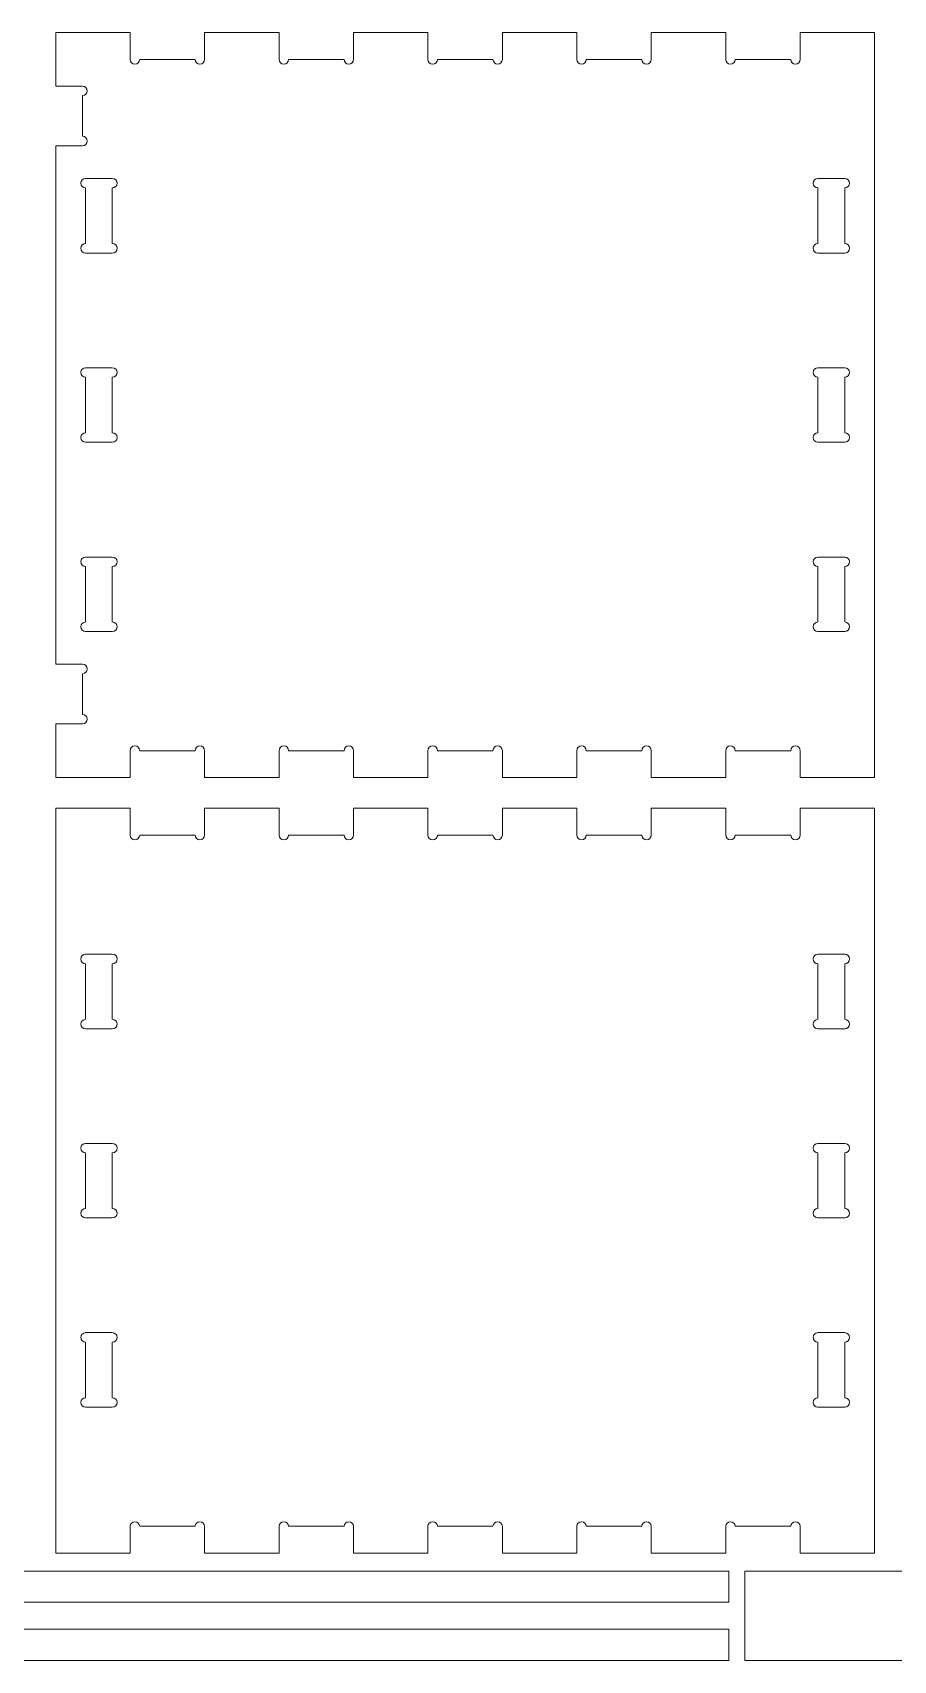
# Model space of a CAD drawing. Header units: inches. Extents: x 4 to 2286, y -1101 to -8.
# Drawn here: x 572 to 1151, y -1101 to -8 of the extents above; entities that cross this region are included whole.
import ezdxf

# ---------------------------------------------------------------- set-up
doc = ezdxf.new("R2010")
doc.units = ezdxf.units.IN
doc.header["$MEASUREMENT"] = 0
doc.layers.add('Layer 1', color=7, linetype='Continuous')

# ---------------------------------------------------------------- blocks, each defined once
blk = doc.blocks.new('block 21')
at = {"layer": 'Layer 1', "color": 7, "lineweight": 15, "true_color": 0xffffff}
blk.add_lwpolyline([(1040.1, -1080.1), (1040.1, -1101.1)], dxfattribs=at)
blk = doc.blocks.new('block 22')
at = {"layer": 'Layer 1', "color": 7, "lineweight": 15, "true_color": 0xffffff}
blk.add_lwpolyline([(540.1, -1080.1), (1040.1, -1080.1)], dxfattribs=at)
blk = doc.blocks.new('block 26')
at = {"layer": 'Layer 1', "color": 7, "lineweight": 15, "true_color": 0xffffff}
blk.add_lwpolyline([(1040.1, -1062.1), (540.1, -1062.1)], dxfattribs=at)
blk = doc.blocks.new('block 27')
at = {"layer": 'Layer 1', "color": 7, "lineweight": 15, "true_color": 0xffffff}
blk.add_lwpolyline([(1040.1, -1041.1), (1040.1, -1062.1)], dxfattribs=at)
blk = doc.blocks.new('block 28')
at = {"layer": 'Layer 1', "color": 7, "lineweight": 15, "true_color": 0xffffff}
blk.add_lwpolyline([(1040.1, -1041.1), (22.1, -1041.1)], dxfattribs=at)
blk = doc.blocks.new('block 34')
at = {"layer": 'Layer 1', "color": 7, "lineweight": 15, "true_color": 0xffffff}
blk.add_lwpolyline([(1040.1, -1101.1), (22.1, -1101.1)], dxfattribs=at)
blk = doc.blocks.new('block 35')
at = {"layer": 'Layer 1', "color": 7, "lineweight": 15, "true_color": 0xffffff}
blk.add_open_spline([(1050.9, -1041.1), (1050.9, -1041.1), (2068.9, -1041.1), (2068.9, -1041.1), (2068.9, -1041.1), (2068.9, -1062.1), (2068.9, -1062.1), (2068.9, -1062.1), (1568.9, -1062.1), (1568.9, -1062.1), (1567.1, -1062.1), (1565.7, -1063.5), (1565.7, -1065.3), (1565.7, -1067.1), (1567.1, -1068.5), (1568.9, -1068.5), (1568.9, -1068.5), (1568.9, -1073.8), (1568.9, -1073.8), (1567.1, -1073.8), (1565.7, -1075.2), (1565.7, -1076.9), (1565.7, -1078.7), (1567.1, -1080.1), (1568.9, -1080.1), (1568.9, -1080.1), (2068.9, -1080.1), (2068.9, -1080.1), (2068.9, -1080.1), (2068.9, -1101.1), (2068.9, -1101.1), (2068.9, -1101.1), (1050.9, -1101.1), (1050.9, -1101.1), (1050.9, -1101.1), (1050.9, -1041.1), (1050.9, -1041.1)], degree=3, knots=[0, 0, 0, 0, 1, 1, 1, 2, 2, 2, 3, 3, 3, 4, 4, 4, 5, 5, 5, 6, 6, 6, 7, 7, 7, 8, 8, 8, 9, 9, 9, 10, 10, 10, 11, 11, 11, 12, 12, 12, 12], dxfattribs=at)
blk = doc.blocks.new('block 36')
at = {"layer": 'Layer 1', "color": 7, "lineweight": 15, "true_color": 0xffffff}
blk.add_open_spline([(608, -233.5), (608, -233.5), (626, -233.5), (626, -233.5), (627.8, -233.5), (629.2, -234.9), (629.2, -236.6), (629.2, -238.4), (627.8, -239.8), (626, -239.8), (626, -239.8), (626, -277.1), (626, -277.1), (627.8, -277.1), (629.2, -278.5), (629.2, -280.3), (629.2, -282.1), (627.8, -283.5), (626, -283.5), (626, -283.5), (608, -283.5), (608, -283.5), (606.3, -283.5), (604.8, -282.1), (604.8, -280.3), (604.8, -278.5), (606.3, -277.1), (608, -277.1), (608, -277.1), (608, -239.8), (608, -239.8), (606.3, -239.8), (604.8, -238.4), (604.8, -236.6), (604.8, -234.9), (606.3, -233.5), (608, -233.5)], degree=3, knots=[0, 0, 0, 0, 1, 1, 1, 2, 2, 2, 3, 3, 3, 4, 4, 4, 5, 5, 5, 6, 6, 6, 7, 7, 7, 8, 8, 8, 9, 9, 9, 10, 10, 10, 11, 11, 11, 12, 12, 12, 12], dxfattribs=at)
blk = doc.blocks.new('block 37')
at = {"layer": 'Layer 1', "color": 7, "lineweight": 15, "true_color": 0xffffff}
blk.add_open_spline([(626, -150.1), (627.8, -150.1), (629.2, -151.5), (629.2, -153.3), (629.2, -155.1), (627.8, -156.5), (626, -156.5), (626, -156.5), (608, -156.5), (608, -156.5), (606.3, -156.5), (604.8, -155.1), (604.8, -153.3), (604.8, -151.5), (606.3, -150.1), (608, -150.1), (608, -150.1), (608, -112.8), (608, -112.8), (606.3, -112.8), (604.8, -111.4), (604.8, -109.6), (604.8, -107.9), (606.3, -106.5), (608, -106.5), (608, -106.5), (626, -106.5), (626, -106.5), (627.8, -106.5), (629.2, -107.9), (629.2, -109.6), (629.2, -111.4), (627.8, -112.8), (626, -112.8), (626, -112.8), (626, -150.1), (626, -150.1)], degree=3, knots=[0, 0, 0, 0, 1, 1, 1, 2, 2, 2, 3, 3, 3, 4, 4, 4, 5, 5, 5, 6, 6, 6, 7, 7, 7, 8, 8, 8, 9, 9, 9, 10, 10, 10, 11, 11, 11, 12, 12, 12, 12], dxfattribs=at)
blk = doc.blocks.new('block 38')
at = {"layer": 'Layer 1', "color": 7, "lineweight": 15, "true_color": 0xffffff}
blk.add_open_spline([(1100, -233.5), (1100, -233.5), (1118, -233.5), (1118, -233.5), (1119.8, -233.5), (1121.2, -234.9), (1121.2, -236.6), (1121.2, -238.4), (1119.8, -239.8), (1118, -239.8), (1118, -239.8), (1118, -277.1), (1118, -277.1), (1119.8, -277.1), (1121.2, -278.5), (1121.2, -280.3), (1121.2, -282.1), (1119.8, -283.5), (1118, -283.5), (1118, -283.5), (1100, -283.5), (1100, -283.5), (1098.3, -283.5), (1096.8, -282.1), (1096.8, -280.3), (1096.8, -278.5), (1098.3, -277.1), (1100, -277.1), (1100, -277.1), (1100, -239.8), (1100, -239.8), (1098.3, -239.8), (1096.8, -238.4), (1096.8, -236.6), (1096.8, -234.9), (1098.3, -233.5), (1100, -233.5)], degree=3, knots=[0, 0, 0, 0, 1, 1, 1, 2, 2, 2, 3, 3, 3, 4, 4, 4, 5, 5, 5, 6, 6, 6, 7, 7, 7, 8, 8, 8, 9, 9, 9, 10, 10, 10, 11, 11, 11, 12, 12, 12, 12], dxfattribs=at)
blk = doc.blocks.new('block 39')
at = {"layer": 'Layer 1', "color": 7, "lineweight": 15, "true_color": 0xffffff}
blk.add_open_spline([(1118, -150.1), (1119.8, -150.1), (1121.2, -151.5), (1121.2, -153.3), (1121.2, -155.1), (1119.8, -156.5), (1118, -156.5), (1118, -156.5), (1100, -156.5), (1100, -156.5), (1098.3, -156.5), (1096.8, -155.1), (1096.8, -153.3), (1096.8, -151.5), (1098.3, -150.1), (1100, -150.1), (1100, -150.1), (1100, -112.8), (1100, -112.8), (1098.3, -112.8), (1096.8, -111.4), (1096.8, -109.6), (1096.8, -107.9), (1098.3, -106.5), (1100, -106.5), (1100, -106.5), (1118, -106.5), (1118, -106.5), (1119.8, -106.5), (1121.2, -107.9), (1121.2, -109.6), (1121.2, -111.4), (1119.8, -112.8), (1118, -112.8), (1118, -112.8), (1118, -150.1), (1118, -150.1)], degree=3, knots=[0, 0, 0, 0, 1, 1, 1, 2, 2, 2, 3, 3, 3, 4, 4, 4, 5, 5, 5, 6, 6, 6, 7, 7, 7, 8, 8, 8, 9, 9, 9, 10, 10, 10, 11, 11, 11, 12, 12, 12, 12], dxfattribs=at)
blk = doc.blocks.new('block 40')
at = {"layer": 'Layer 1', "color": 7, "lineweight": 15, "true_color": 0xffffff}
blk.add_open_spline([(606, -50.8), (606, -50.8), (606, -78.1), (606, -78.1), (607.8, -78.1), (609.2, -79.5), (609.2, -81.3), (609.2, -83.1), (607.8, -84.5), (606, -84.5), (606, -84.5), (588, -84.5), (588, -84.5), (588, -84.5), (588, -432.5), (588, -432.5), (588, -432.5), (606, -432.5), (606, -432.5), (607.8, -432.5), (609.2, -433.9), (609.2, -435.6), (609.2, -437.4), (607.8, -438.8), (606, -438.8), (606, -438.8), (606, -466.1), (606, -466.1), (607.8, -466.1), (609.2, -467.5), (609.2, -469.3), (609.2, -471.1), (607.8, -472.5), (606, -472.5), (606, -472.5), (588, -472.5), (588, -472.5), (588, -472.5), (588, -508.5), (588, -508.5), (588, -508.5), (638, -508.5), (638, -508.5), (638, -508.5), (638, -490.5), (638, -490.5), (638, -488.7), (639.4, -487.3), (641.2, -487.3), (643, -487.3), (644.4, -488.7), (644.4, -490.5), (644.4, -490.5), (681.7, -490.5), (681.7, -490.5), (681.7, -488.7), (683.1, -487.3), (684.8, -487.3), (686.6, -487.3), (688, -488.7), (688, -490.5), (688, -490.5), (688, -508.5), (688, -508.5), (688, -508.5), (738, -508.5), (738, -508.5), (738, -508.5), (738, -490.5), (738, -490.5), (738, -488.7), (739.4, -487.3), (741.2, -487.3), (743, -487.3), (744.4, -488.7), (744.4, -490.5), (744.4, -490.5), (781.7, -490.5), (781.7, -490.5), (781.7, -488.7), (783.1, -487.3), (784.8, -487.3), (786.6, -487.3), (788, -488.7), (788, -490.5), (788, -490.5), (788, -508.5), (788, -508.5), (788, -508.5), (838, -508.5), (838, -508.5), (838, -508.5), (838, -490.5), (838, -490.5), (838, -488.7), (839.4, -487.3), (841.2, -487.3), (843, -487.3), (844.4, -488.7), (844.4, -490.5), (844.4, -490.5), (881.7, -490.5), (881.7, -490.5), (881.7, -488.7), (883.1, -487.3), (884.8, -487.3), (886.6, -487.3), (888, -488.7), (888, -490.5), (888, -490.5), (888, -508.5), (888, -508.5), (888, -508.5), (938, -508.5), (938, -508.5), (938, -508.5), (938, -490.5), (938, -490.5), (938, -488.7), (939.4, -487.3), (941.2, -487.3), (943, -487.3), (944.4, -488.7), (944.4, -490.5), (944.4, -490.5), (981.7, -490.5), (981.7, -490.5), (981.7, -488.7), (983.1, -487.3), (984.8, -487.3), (986.6, -487.3), (988, -488.7), (988, -490.5), (988, -490.5), (988, -508.5), (988, -508.5), (988, -508.5), (1038, -508.5), (1038, -508.5), (1038, -508.5), (1038, -490.5), (1038, -490.5), (1038, -488.7), (1039.4, -487.3), (1041.2, -487.3), (1043, -487.3), (1044.4, -488.7), (1044.4, -490.5), (1044.4, -490.5), (1081.7, -490.5), (1081.7, -490.5), (1081.7, -488.7), (1083.1, -487.3), (1084.8, -487.3), (1086.6, -487.3), (1088, -488.7), (1088, -490.5), (1088, -490.5), (1088, -508.5), (1088, -508.5), (1088, -508.5), (1138, -508.5), (1138, -508.5), (1138, -508.5), (1138, -8.5), (1138, -8.5), (1138, -8.5), (1088, -8.5), (1088, -8.5), (1088, -8.5), (1088, -26.5), (1088, -26.5), (1088, -28.2), (1086.6, -29.6), (1084.8, -29.6), (1083.1, -29.6), (1081.7, -28.2), (1081.7, -26.5), (1081.7, -26.5), (1044.4, -26.5), (1044.4, -26.5), (1044.4, -28.2), (1043, -29.6), (1041.2, -29.6), (1039.4, -29.6), (1038, -28.2), (1038, -26.5), (1038, -26.5), (1038, -8.5), (1038, -8.5), (1038, -8.5), (988, -8.5), (988, -8.5), (988, -8.5), (988, -26.5), (988, -26.5), (988, -28.2), (986.6, -29.6), (984.8, -29.6), (983.1, -29.6), (981.7, -28.2), (981.7, -26.5), (981.7, -26.5), (944.4, -26.5), (944.4, -26.5), (944.4, -28.2), (943, -29.6), (941.2, -29.6), (939.4, -29.6), (938, -28.2), (938, -26.5), (938, -26.5), (938, -8.5), (938, -8.5), (938, -8.5), (888, -8.5), (888, -8.5), (888, -8.5), (888, -26.5), (888, -26.5), (888, -28.2), (886.6, -29.6), (884.8, -29.6), (883.1, -29.6), (881.7, -28.2), (881.7, -26.5), (881.7, -26.5), (844.4, -26.5), (844.4, -26.5), (844.4, -28.2), (843, -29.6), (841.2, -29.6), (839.4, -29.6), (838, -28.2), (838, -26.5), (838, -26.5), (838, -8.5), (838, -8.5), (838, -8.5), (788, -8.5), (788, -8.5), (788, -8.5), (788, -26.5), (788, -26.5), (788, -28.2), (786.6, -29.6), (784.8, -29.6), (783.1, -29.6), (781.7, -28.2), (781.7, -26.5), (781.7, -26.5), (744.4, -26.5), (744.4, -26.5), (744.4, -28.2), (743, -29.6), (741.2, -29.6), (739.4, -29.6), (738, -28.2), (738, -26.5), (738, -26.5), (738, -8.5), (738, -8.5), (738, -8.5), (688, -8.5), (688, -8.5), (688, -8.5), (688, -26.5), (688, -26.5), (688, -28.2), (686.6, -29.6), (684.8, -29.6), (683.1, -29.6), (681.7, -28.2), (681.7, -26.5), (681.7, -26.5), (644.4, -26.5), (644.4, -26.5), (644.4, -28.2), (643, -29.6), (641.2, -29.6), (639.4, -29.6), (638, -28.2), (638, -26.5), (638, -26.5), (638, -8.5), (638, -8.5), (638, -8.5), (588, -8.5), (588, -8.5), (588, -8.5), (588, -44.5), (588, -44.5), (588, -44.5), (606, -44.5), (606, -44.5), (607.8, -44.5), (609.2, -45.9), (609.2, -47.6), (609.2, -49.4), (607.8, -50.8), (606, -50.8)], degree=3, knots=[0, 0, 0, 0, 1, 1, 1, 2, 2, 2, 3, 3, 3, 4, 4, 4, 5, 5, 5, 6, 6, 6, 7, 7, 7, 8, 8, 8, 9, 9, 9, 10, 10, 10, 11, 11, 11, 12, 12, 12, 13, 13, 13, 14, 14, 14, 15, 15, 15, 16, 16, 16, 17, 17, 17, 18, 18, 18, 19, 19, 19, 20, 20, 20, 21, 21, 21, 22, 22, 22, 23, 23, 23, 24, 24, 24, 25, 25, 25, 26, 26, 26, 27, 27, 27, 28, 28, 28, 29, 29, 29, 30, 30, 30, 31, 31, 31, 32, 32, 32, 33, 33, 33, 34, 34, 34, 35, 35, 35, 36, 36, 36, 37, 37, 37, 38, 38, 38, 39, 39, 39, 40, 40, 40, 41, 41, 41, 42, 42, 42, 43, 43, 43, 44, 44, 44, 45, 45, 45, 46, 46, 46, 47, 47, 47, 48, 48, 48, 49, 49, 49, 50, 50, 50, 51, 51, 51, 52, 52, 52, 53, 53, 53, 54, 54, 54, 55, 55, 55, 56, 56, 56, 57, 57, 57, 58, 58, 58, 59, 59, 59, 60, 60, 60, 61, 61, 61, 62, 62, 62, 63, 63, 63, 64, 64, 64, 65, 65, 65, 66, 66, 66, 67, 67, 67, 68, 68, 68, 69, 69, 69, 70, 70, 70, 71, 71, 71, 72, 72, 72, 73, 73, 73, 74, 74, 74, 75, 75, 75, 76, 76, 76, 77, 77, 77, 78, 78, 78, 79, 79, 79, 80, 80, 80, 81, 81, 81, 82, 82, 82, 83, 83, 83, 84, 84, 84, 85, 85, 85, 86, 86, 86, 87, 87, 87, 88, 88, 88, 89, 89, 89, 90, 90, 90, 91, 91, 91, 92, 92, 92, 93, 93, 93, 94, 94, 94, 95, 95, 95, 96, 96, 96, 97, 97, 97, 98, 98, 98, 99, 99, 99, 100, 100, 100, 100], dxfattribs=at)
blk = doc.blocks.new('block 41')
at = {"layer": 'Layer 1', "color": 7, "lineweight": 15, "true_color": 0xffffff}
blk.add_open_spline([(1100, -360.5), (1100, -360.5), (1118, -360.5), (1118, -360.5), (1119.8, -360.5), (1121.2, -361.9), (1121.2, -363.6), (1121.2, -365.4), (1119.8, -366.8), (1118, -366.8), (1118, -366.8), (1118, -404.1), (1118, -404.1), (1119.8, -404.1), (1121.2, -405.5), (1121.2, -407.3), (1121.2, -409.1), (1119.8, -410.5), (1118, -410.5), (1118, -410.5), (1100, -410.5), (1100, -410.5), (1098.3, -410.5), (1096.8, -409.1), (1096.8, -407.3), (1096.8, -405.5), (1098.3, -404.1), (1100, -404.1), (1100, -404.1), (1100, -366.8), (1100, -366.8), (1098.3, -366.8), (1096.8, -365.4), (1096.8, -363.6), (1096.8, -361.9), (1098.3, -360.5), (1100, -360.5)], degree=3, knots=[0, 0, 0, 0, 1, 1, 1, 2, 2, 2, 3, 3, 3, 4, 4, 4, 5, 5, 5, 6, 6, 6, 7, 7, 7, 8, 8, 8, 9, 9, 9, 10, 10, 10, 11, 11, 11, 12, 12, 12, 12], dxfattribs=at)
blk = doc.blocks.new('block 42')
at = {"layer": 'Layer 1', "color": 7, "lineweight": 15, "true_color": 0xffffff}
blk.add_open_spline([(608, -360.5), (608, -360.5), (626, -360.5), (626, -360.5), (627.8, -360.5), (629.2, -361.9), (629.2, -363.6), (629.2, -365.4), (627.8, -366.8), (626, -366.8), (626, -366.8), (626, -404.1), (626, -404.1), (627.8, -404.1), (629.2, -405.5), (629.2, -407.3), (629.2, -409.1), (627.8, -410.5), (626, -410.5), (626, -410.5), (608, -410.5), (608, -410.5), (606.3, -410.5), (604.8, -409.1), (604.8, -407.3), (604.8, -405.5), (606.3, -404.1), (608, -404.1), (608, -404.1), (608, -366.8), (608, -366.8), (606.3, -366.8), (604.8, -365.4), (604.8, -363.6), (604.8, -361.9), (606.3, -360.5), (608, -360.5)], degree=3, knots=[0, 0, 0, 0, 1, 1, 1, 2, 2, 2, 3, 3, 3, 4, 4, 4, 5, 5, 5, 6, 6, 6, 7, 7, 7, 8, 8, 8, 9, 9, 9, 10, 10, 10, 11, 11, 11, 12, 12, 12, 12], dxfattribs=at)
blk = doc.blocks.new('block 43')
at = {"layer": 'Layer 1', "color": 7, "lineweight": 15, "true_color": 0xffffff}
blk.add_open_spline([(626, -633.5), (626, -633.5), (626, -670.8), (626, -670.8), (627.8, -670.8), (629.2, -672.2), (629.2, -674), (629.2, -675.7), (627.8, -677.1), (626, -677.1), (626, -677.1), (608, -677.1), (608, -677.1), (606.3, -677.1), (604.8, -675.7), (604.8, -674), (604.8, -672.2), (606.3, -670.8), (608, -670.8), (608, -670.8), (608, -633.5), (608, -633.5), (606.3, -633.5), (604.8, -632.1), (604.8, -630.3), (604.8, -628.5), (606.3, -627.1), (608, -627.1), (608, -627.1), (626, -627.1), (626, -627.1), (627.8, -627.1), (629.2, -628.5), (629.2, -630.3), (629.2, -632.1), (627.8, -633.5), (626, -633.5)], degree=3, knots=[0, 0, 0, 0, 1, 1, 1, 2, 2, 2, 3, 3, 3, 4, 4, 4, 5, 5, 5, 6, 6, 6, 7, 7, 7, 8, 8, 8, 9, 9, 9, 10, 10, 10, 11, 11, 11, 12, 12, 12, 12], dxfattribs=at)
blk = doc.blocks.new('block 44')
at = {"layer": 'Layer 1', "color": 7, "lineweight": 15, "true_color": 0xffffff}
blk.add_open_spline([(1118, -633.5), (1118, -633.5), (1118, -670.8), (1118, -670.8), (1119.8, -670.8), (1121.2, -672.2), (1121.2, -674), (1121.2, -675.7), (1119.8, -677.1), (1118, -677.1), (1118, -677.1), (1100, -677.1), (1100, -677.1), (1098.3, -677.1), (1096.8, -675.7), (1096.8, -674), (1096.8, -672.2), (1098.3, -670.8), (1100, -670.8), (1100, -670.8), (1100, -633.5), (1100, -633.5), (1098.3, -633.5), (1096.8, -632.1), (1096.8, -630.3), (1096.8, -628.5), (1098.3, -627.1), (1100, -627.1), (1100, -627.1), (1118, -627.1), (1118, -627.1), (1119.8, -627.1), (1121.2, -628.5), (1121.2, -630.3), (1121.2, -632.1), (1119.8, -633.5), (1118, -633.5)], degree=3, knots=[0, 0, 0, 0, 1, 1, 1, 2, 2, 2, 3, 3, 3, 4, 4, 4, 5, 5, 5, 6, 6, 6, 7, 7, 7, 8, 8, 8, 9, 9, 9, 10, 10, 10, 11, 11, 11, 12, 12, 12, 12], dxfattribs=at)
blk = doc.blocks.new('block 45')
at = {"layer": 'Layer 1', "color": 7, "lineweight": 15, "true_color": 0xffffff}
blk.add_open_spline([(644.4, -1011.1), (644.4, -1011.1), (681.7, -1011.1), (681.7, -1011.1), (681.7, -1009.4), (683.1, -1008), (684.8, -1008), (686.6, -1008), (688, -1009.4), (688, -1011.1), (688, -1011.1), (688, -1029.1), (688, -1029.1), (688, -1029.1), (738, -1029.1), (738, -1029.1), (738, -1029.1), (738, -1011.1), (738, -1011.1), (738, -1009.4), (739.4, -1008), (741.2, -1008), (743, -1008), (744.4, -1009.4), (744.4, -1011.1), (744.4, -1011.1), (781.7, -1011.1), (781.7, -1011.1), (781.7, -1009.4), (783.1, -1008), (784.8, -1008), (786.6, -1008), (788, -1009.4), (788, -1011.1), (788, -1011.1), (788, -1029.1), (788, -1029.1), (788, -1029.1), (838, -1029.1), (838, -1029.1), (838, -1029.1), (838, -1011.1), (838, -1011.1), (838, -1009.4), (839.4, -1008), (841.2, -1008), (843, -1008), (844.4, -1009.4), (844.4, -1011.1), (844.4, -1011.1), (881.7, -1011.1), (881.7, -1011.1), (881.7, -1009.4), (883.1, -1008), (884.8, -1008), (886.6, -1008), (888, -1009.4), (888, -1011.1), (888, -1011.1), (888, -1029.1), (888, -1029.1), (888, -1029.1), (938, -1029.1), (938, -1029.1), (938, -1029.1), (938, -1011.1), (938, -1011.1), (938, -1009.4), (939.4, -1008), (941.2, -1008), (943, -1008), (944.4, -1009.4), (944.4, -1011.1), (944.4, -1011.1), (981.7, -1011.1), (981.7, -1011.1), (981.7, -1009.4), (983.1, -1008), (984.8, -1008), (986.6, -1008), (988, -1009.4), (988, -1011.1), (988, -1011.1), (988, -1029.1), (988, -1029.1), (988, -1029.1), (1038, -1029.1), (1038, -1029.1), (1038, -1029.1), (1038, -1011.1), (1038, -1011.1), (1038, -1009.4), (1039.4, -1008), (1041.2, -1008), (1043, -1008), (1044.4, -1009.4), (1044.4, -1011.1), (1044.4, -1011.1), (1081.7, -1011.1), (1081.7, -1011.1), (1081.7, -1009.4), (1083.1, -1008), (1084.8, -1008), (1086.6, -1008), (1088, -1009.4), (1088, -1011.1), (1088, -1011.1), (1088, -1029.1), (1088, -1029.1), (1088, -1029.1), (1138, -1029.1), (1138, -1029.1), (1138, -1029.1), (1138, -529.1), (1138, -529.1), (1138, -529.1), (1088, -529.1), (1088, -529.1), (1088, -529.1), (1088, -547.1), (1088, -547.1), (1088, -548.9), (1086.6, -550.3), (1084.8, -550.3), (1083.1, -550.3), (1081.7, -548.9), (1081.7, -547.1), (1081.7, -547.1), (1044.4, -547.1), (1044.4, -547.1), (1044.4, -548.9), (1043, -550.3), (1041.2, -550.3), (1039.4, -550.3), (1038, -548.9), (1038, -547.1), (1038, -547.1), (1038, -529.1), (1038, -529.1), (1038, -529.1), (988, -529.1), (988, -529.1), (988, -529.1), (988, -547.1), (988, -547.1), (988, -548.9), (986.6, -550.3), (984.8, -550.3), (983.1, -550.3), (981.7, -548.9), (981.7, -547.1), (981.7, -547.1), (944.4, -547.1), (944.4, -547.1), (944.4, -548.9), (943, -550.3), (941.2, -550.3), (939.4, -550.3), (938, -548.9), (938, -547.1), (938, -547.1), (938, -529.1), (938, -529.1), (938, -529.1), (888, -529.1), (888, -529.1), (888, -529.1), (888, -547.1), (888, -547.1), (888, -548.9), (886.6, -550.3), (884.8, -550.3), (883.1, -550.3), (881.7, -548.9), (881.7, -547.1), (881.7, -547.1), (844.4, -547.1), (844.4, -547.1), (844.4, -548.9), (843, -550.3), (841.2, -550.3), (839.4, -550.3), (838, -548.9), (838, -547.1), (838, -547.1), (838, -529.1), (838, -529.1), (838, -529.1), (788, -529.1), (788, -529.1), (788, -529.1), (788, -547.1), (788, -547.1), (788, -548.9), (786.6, -550.3), (784.8, -550.3), (783.1, -550.3), (781.7, -548.9), (781.7, -547.1), (781.7, -547.1), (744.4, -547.1), (744.4, -547.1), (744.4, -548.9), (743, -550.3), (741.2, -550.3), (739.4, -550.3), (738, -548.9), (738, -547.1), (738, -547.1), (738, -529.1), (738, -529.1), (738, -529.1), (688, -529.1), (688, -529.1), (688, -529.1), (688, -547.1), (688, -547.1), (688, -548.9), (686.6, -550.3), (684.8, -550.3), (683.1, -550.3), (681.7, -548.9), (681.7, -547.1), (681.7, -547.1), (644.4, -547.1), (644.4, -547.1), (644.4, -548.9), (643, -550.3), (641.2, -550.3), (639.4, -550.3), (638, -548.9), (638, -547.1), (638, -547.1), (638, -529.1), (638, -529.1), (638, -529.1), (588, -529.1), (588, -529.1), (588, -529.1), (588, -1029.1), (588, -1029.1), (588, -1029.1), (638, -1029.1), (638, -1029.1), (638, -1029.1), (638, -1011.1), (638, -1011.1), (638, -1009.4), (639.4, -1008), (641.2, -1008), (643, -1008), (644.4, -1009.4), (644.4, -1011.1)], degree=3, knots=[0, 0, 0, 0, 1, 1, 1, 2, 2, 2, 3, 3, 3, 4, 4, 4, 5, 5, 5, 6, 6, 6, 7, 7, 7, 8, 8, 8, 9, 9, 9, 10, 10, 10, 11, 11, 11, 12, 12, 12, 13, 13, 13, 14, 14, 14, 15, 15, 15, 16, 16, 16, 17, 17, 17, 18, 18, 18, 19, 19, 19, 20, 20, 20, 21, 21, 21, 22, 22, 22, 23, 23, 23, 24, 24, 24, 25, 25, 25, 26, 26, 26, 27, 27, 27, 28, 28, 28, 29, 29, 29, 30, 30, 30, 31, 31, 31, 32, 32, 32, 33, 33, 33, 34, 34, 34, 35, 35, 35, 36, 36, 36, 37, 37, 37, 38, 38, 38, 39, 39, 39, 40, 40, 40, 41, 41, 41, 42, 42, 42, 43, 43, 43, 44, 44, 44, 45, 45, 45, 46, 46, 46, 47, 47, 47, 48, 48, 48, 49, 49, 49, 50, 50, 50, 51, 51, 51, 52, 52, 52, 53, 53, 53, 54, 54, 54, 55, 55, 55, 56, 56, 56, 57, 57, 57, 58, 58, 58, 59, 59, 59, 60, 60, 60, 61, 61, 61, 62, 62, 62, 63, 63, 63, 64, 64, 64, 65, 65, 65, 66, 66, 66, 67, 67, 67, 68, 68, 68, 69, 69, 69, 70, 70, 70, 71, 71, 71, 72, 72, 72, 73, 73, 73, 74, 74, 74, 75, 75, 75, 76, 76, 76, 77, 77, 77, 78, 78, 78, 79, 79, 79, 80, 80, 80, 81, 81, 81, 82, 82, 82, 83, 83, 83, 84, 84, 84, 84], dxfattribs=at)
blk = doc.blocks.new('block 46')
at = {"layer": 'Layer 1', "color": 7, "lineweight": 15, "true_color": 0xffffff}
blk.add_open_spline([(1118, -754.1), (1119.8, -754.1), (1121.2, -755.5), (1121.2, -757.3), (1121.2, -759.1), (1119.8, -760.5), (1118, -760.5), (1118, -760.5), (1118, -797.8), (1118, -797.8), (1119.8, -797.8), (1121.2, -799.2), (1121.2, -801), (1121.2, -802.7), (1119.8, -804.1), (1118, -804.1), (1118, -804.1), (1100, -804.1), (1100, -804.1), (1098.3, -804.1), (1096.8, -802.7), (1096.8, -801), (1096.8, -799.2), (1098.3, -797.8), (1100, -797.8), (1100, -797.8), (1100, -760.5), (1100, -760.5), (1098.3, -760.5), (1096.8, -759.1), (1096.8, -757.3), (1096.8, -755.5), (1098.3, -754.1), (1100, -754.1), (1100, -754.1), (1118, -754.1), (1118, -754.1)], degree=3, knots=[0, 0, 0, 0, 1, 1, 1, 2, 2, 2, 3, 3, 3, 4, 4, 4, 5, 5, 5, 6, 6, 6, 7, 7, 7, 8, 8, 8, 9, 9, 9, 10, 10, 10, 11, 11, 11, 12, 12, 12, 12], dxfattribs=at)
blk = doc.blocks.new('block 47')
at = {"layer": 'Layer 1', "color": 7, "lineweight": 15, "true_color": 0xffffff}
blk.add_open_spline([(1118, -881.1), (1119.8, -881.1), (1121.2, -882.5), (1121.2, -884.3), (1121.2, -886.1), (1119.8, -887.5), (1118, -887.5), (1118, -887.5), (1118, -924.8), (1118, -924.8), (1119.8, -924.8), (1121.2, -926.2), (1121.2, -928), (1121.2, -929.7), (1119.8, -931.1), (1118, -931.1), (1118, -931.1), (1100, -931.1), (1100, -931.1), (1098.3, -931.1), (1096.8, -929.7), (1096.8, -928), (1096.8, -926.2), (1098.3, -924.8), (1100, -924.8), (1100, -924.8), (1100, -887.5), (1100, -887.5), (1098.3, -887.5), (1096.8, -886.1), (1096.8, -884.3), (1096.8, -882.5), (1098.3, -881.1), (1100, -881.1), (1100, -881.1), (1118, -881.1), (1118, -881.1)], degree=3, knots=[0, 0, 0, 0, 1, 1, 1, 2, 2, 2, 3, 3, 3, 4, 4, 4, 5, 5, 5, 6, 6, 6, 7, 7, 7, 8, 8, 8, 9, 9, 9, 10, 10, 10, 11, 11, 11, 12, 12, 12, 12], dxfattribs=at)
blk = doc.blocks.new('block 48')
at = {"layer": 'Layer 1', "color": 7, "lineweight": 15, "true_color": 0xffffff}
blk.add_lwpolyline([(608, -797.8), (608, -760.5)], dxfattribs=at)
blk = doc.blocks.new('block 49')
at = {"layer": 'Layer 1', "color": 7, "lineweight": 15, "true_color": 0xffffff}
blk.add_open_spline([(608, -797.8), (606.3, -797.8), (604.8, -799.2), (604.8, -801), (604.8, -802.7), (606.3, -804.1), (608, -804.1)], degree=3, knots=[0, 0, 0, 0, 1, 1, 1, 2, 2, 2, 2], dxfattribs=at)
blk = doc.blocks.new('block 50')
at = {"layer": 'Layer 1', "color": 7, "lineweight": 15, "true_color": 0xffffff}
blk.add_lwpolyline([(608, -804.1), (626, -804.1)], dxfattribs=at)
blk = doc.blocks.new('block 51')
at = {"layer": 'Layer 1', "color": 7, "lineweight": 15, "true_color": 0xffffff}
blk.add_open_spline([(626, -804.1), (627.8, -804.1), (629.2, -802.7), (629.2, -801), (629.2, -799.2), (627.8, -797.8), (626, -797.8)], degree=3, knots=[0, 0, 0, 0, 1, 1, 1, 2, 2, 2, 2], dxfattribs=at)
blk = doc.blocks.new('block 52')
at = {"layer": 'Layer 1', "color": 7, "lineweight": 15, "true_color": 0xffffff}
blk.add_lwpolyline([(626, -797.8), (626, -760.5)], dxfattribs=at)
blk = doc.blocks.new('block 53')
at = {"layer": 'Layer 1', "color": 7, "lineweight": 15, "true_color": 0xffffff}
blk.add_open_spline([(626, -760.5), (627.8, -760.5), (629.2, -759.1), (629.2, -757.3), (629.2, -755.5), (627.8, -754.1), (626, -754.1)], degree=3, knots=[0, 0, 0, 0, 1, 1, 1, 2, 2, 2, 2], dxfattribs=at)
blk = doc.blocks.new('block 54')
at = {"layer": 'Layer 1', "color": 7, "lineweight": 15, "true_color": 0xffffff}
blk.add_lwpolyline([(608, -754.1), (626, -754.1)], dxfattribs=at)
blk = doc.blocks.new('block 55')
at = {"layer": 'Layer 1', "color": 7, "lineweight": 15, "true_color": 0xffffff}
blk.add_open_spline([(608, -754.1), (606.3, -754.1), (604.8, -755.5), (604.8, -757.3), (604.8, -759.1), (606.3, -760.5), (608, -760.5)], degree=3, knots=[0, 0, 0, 0, 1, 1, 1, 2, 2, 2, 2], dxfattribs=at)
blk = doc.blocks.new('block 56')
at = {"layer": 'Layer 1', "color": 7, "lineweight": 15, "true_color": 0xffffff}
blk.add_open_spline([(626, -881.1), (627.8, -881.1), (629.2, -882.5), (629.2, -884.3), (629.2, -886.1), (627.8, -887.5), (626, -887.5), (626, -887.5), (626, -924.8), (626, -924.8), (627.8, -924.8), (629.2, -926.2), (629.2, -928), (629.2, -929.7), (627.8, -931.1), (626, -931.1), (626, -931.1), (608, -931.1), (608, -931.1), (606.3, -931.1), (604.8, -929.7), (604.8, -928), (604.8, -926.2), (606.3, -924.8), (608, -924.8), (608, -924.8), (608, -887.5), (608, -887.5), (606.3, -887.5), (604.8, -886.1), (604.8, -884.3), (604.8, -882.5), (606.3, -881.1), (608, -881.1), (608, -881.1), (626, -881.1), (626, -881.1)], degree=3, knots=[0, 0, 0, 0, 1, 1, 1, 2, 2, 2, 3, 3, 3, 4, 4, 4, 5, 5, 5, 6, 6, 6, 7, 7, 7, 8, 8, 8, 9, 9, 9, 10, 10, 10, 11, 11, 11, 12, 12, 12, 12], dxfattribs=at)

msp = doc.modelspace()

# ---------------------------------------------------------------- linework, layer by layer
at = {"layer": 'Layer 1', "color": 7, "lineweight": 15, "true_color": 0xffffff}
msp.add_lwpolyline([(581.6, -273.9), (581.6, -273.9)], dxfattribs=at)

# ---------------------------------------------------------------- block references
at = {"layer": 'Layer 1'}
for name in ['block 40', 'block 37', 'block 39', 'block 36', 'block 38', 'block 42', 'block 41', 'block 45', 'block 43', 'block 44', 'block 55', 'block 54', 'block 48', 'block 53', 'block 52', 'block 46', 'block 49', 'block 50', 'block 51', 'block 56', 'block 47', 'block 28', 'block 27', 'block 35', 'block 26', 'block 22', 'block 21', 'block 34']:
    msp.add_blockref(name, (0, 0), dxfattribs=at)

doc.saveas('drawing.dxf')
